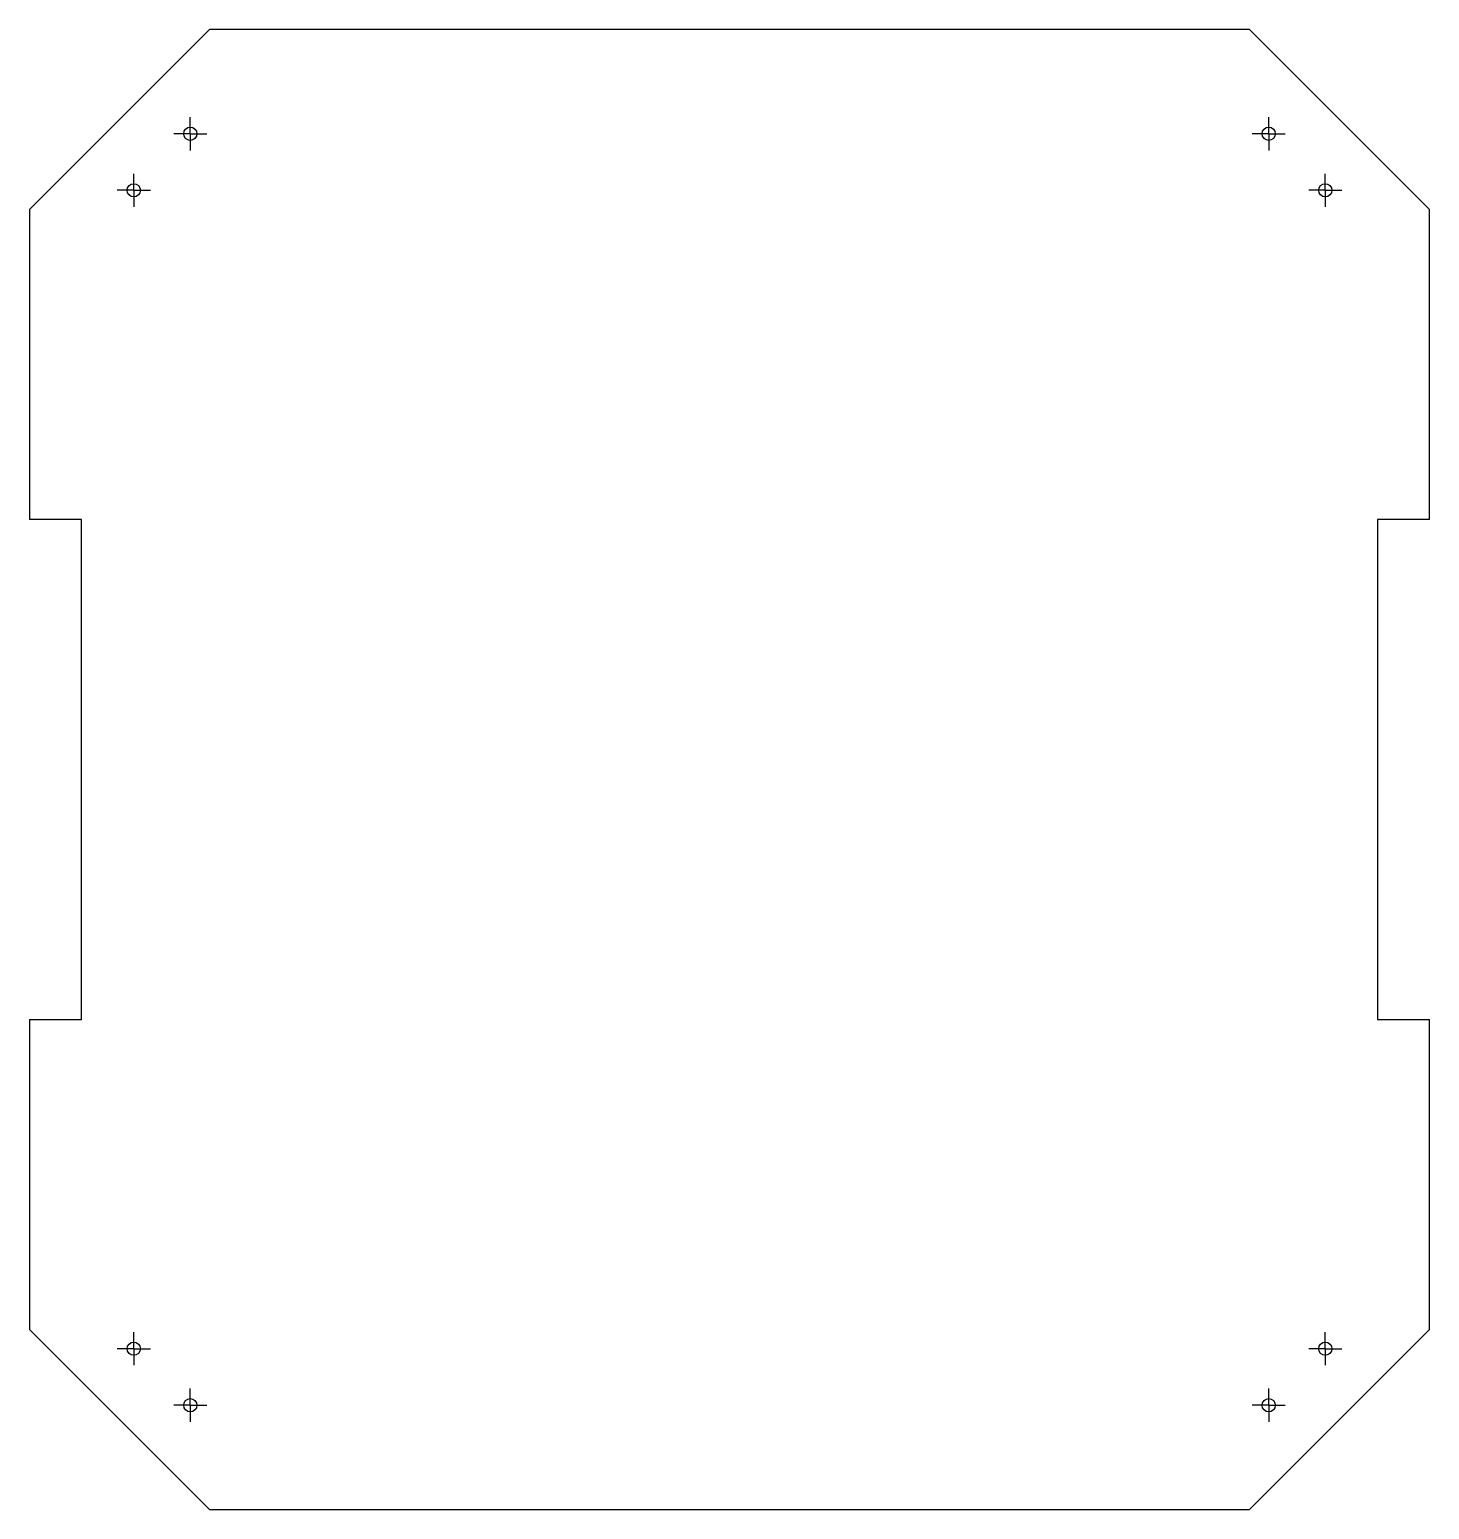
# Model space of a CAD drawing. Header units: millimetres. Extents: x 101 to 451, y 28 to 398.
import ezdxf

# ---------------------------------------------------------------- set-up
doc = ezdxf.new("R2010")
doc.units = ezdxf.units.MM
doc.layers.add('10', color=7, linetype='Continuous')

# ---------------------------------------------------------------- blocks, each defined once
blk = doc.blocks.new('SW_CENTERMARKSYMBOL_0')
at = {"layer": '10', "color": 0}
for p, q in [((0, 2.5), (0, 4.15)), ((-2.5, 0), (-4.15, 0)), ((0, 0), (-2.5, 0)), ((0, 0), (0, 2.5)), ((0, 0), (0, -2.5)), ((0, 0), (2.5, 0)), ((2.5, 0), (4.15, 0)), ((0, -2.5), (0, -4.15))]:
    blk.add_line(p, q, dxfattribs=at)
blk = doc.blocks.new('SW_CENTERMARKSYMBOL_1')
at = {"layer": '10', "color": 0}
for p, q in [((0, 2.5), (0, 4.15)), ((-2.5, 0), (-4.15, 0)), ((0, 0), (-2.5, 0)), ((0, 0), (0, 2.5)), ((0, 0), (0, -2.5)), ((0, 0), (2.5, 0)), ((2.5, 0), (4.15, 0)), ((0, -2.5), (0, -4.15))]:
    blk.add_line(p, q, dxfattribs=at)
blk = doc.blocks.new('SW_CENTERMARKSYMBOL_2')
at = {"layer": '10', "color": 0}
for p, q in [((0, 2.5), (0, 4.15)), ((-2.5, 0), (-4.15, 0)), ((0, 0), (-2.5, 0)), ((0, 0), (0, 2.5)), ((0, 0), (0, -2.5)), ((0, 0), (2.5, 0)), ((2.5, 0), (4.15, 0)), ((0, -2.5), (0, -4.15))]:
    blk.add_line(p, q, dxfattribs=at)
blk = doc.blocks.new('SW_CENTERMARKSYMBOL_3')
at = {"layer": '10', "color": 0}
for p, q in [((0, 2.5), (0, 4.15)), ((-2.5, 0), (-4.15, 0)), ((0, 0), (-2.5, 0)), ((0, 0), (0, 2.5)), ((0, 0), (0, -2.5)), ((0, 0), (2.5, 0)), ((2.5, 0), (4.15, 0)), ((0, -2.5), (0, -4.15))]:
    blk.add_line(p, q, dxfattribs=at)
blk = doc.blocks.new('SW_CENTERMARKSYMBOL_4')
at = {"layer": '10', "color": 0}
for p, q in [((0, 2.5), (0, 4.15)), ((-2.5, 0), (-4.15, 0)), ((0, 0), (-2.5, 0)), ((0, 0), (0, 2.5)), ((0, 0), (0, -2.5)), ((0, 0), (2.5, 0)), ((2.5, 0), (4.15, 0)), ((0, -2.5), (0, -4.15))]:
    blk.add_line(p, q, dxfattribs=at)
blk = doc.blocks.new('SW_CENTERMARKSYMBOL_5')
at = {"layer": '10', "color": 0}
for p, q in [((0, 2.5), (0, 4.15)), ((-2.5, 0), (-4.15, 0)), ((0, 0), (-2.5, 0)), ((0, 0), (0, 2.5)), ((0, 0), (0, -2.5)), ((0, 0), (2.5, 0)), ((2.5, 0), (4.15, 0)), ((0, -2.5), (0, -4.15))]:
    blk.add_line(p, q, dxfattribs=at)
blk = doc.blocks.new('SW_CENTERMARKSYMBOL_6')
at = {"layer": '10', "color": 0}
for p, q in [((0, 2.5), (0, 4.15)), ((-2.5, 0), (-4.15, 0)), ((0, 0), (-2.5, 0)), ((0, 0), (0, 2.5)), ((0, 0), (0, -2.5)), ((0, 0), (2.5, 0)), ((2.5, 0), (4.15, 0)), ((0, -2.5), (0, -4.15))]:
    blk.add_line(p, q, dxfattribs=at)
blk = doc.blocks.new('SW_CENTERMARKSYMBOL_7')
at = {"layer": '10', "color": 0}
for p, q in [((0, 2.5), (0, 4.15)), ((-2.5, 0), (-4.15, 0)), ((0, 0), (-2.5, 0)), ((0, 0), (0, 2.5)), ((0, 0), (0, -2.5)), ((0, 0), (2.5, 0)), ((2.5, 0), (4.15, 0)), ((0, -2.5), (0, -4.15))]:
    blk.add_line(p, q, dxfattribs=at)

msp = doc.modelspace()

# ---------------------------------------------------------------- linework, layer by layer
at = {"color": 7, "linetype": 'Continuous', "lineweight": 25}
for p, q in [((145.74, 398.32), (100.74, 353.32)), ((405.74, 398.32), (145.74, 398.32)), ((450.74, 353.32), (405.74, 398.32)), ((100.74, 353.32), (100.74, 275.82)), ((450.74, 275.82), (450.74, 353.32)), ((113.74, 275.82), (100.74, 275.82)), ((113.74, 150.82), (113.74, 275.82)), ((450.74, 275.82), (437.74, 275.82)), ((437.74, 275.82), (437.74, 150.82)), ((100.74, 150.82), (113.74, 150.82)), ((100.74, 150.82), (100.74, 73.32)), ((437.74, 150.82), (450.74, 150.82)), ((450.74, 73.32), (450.74, 150.82)), ((100.74, 73.32), (145.74, 28.32)), ((405.74, 28.32), (450.74, 73.32)), ((145.74, 28.32), (405.74, 28.32))]:
    msp.add_line(p, q, dxfattribs=at)
for centre in [(140.92, 372.28), (410.56, 372.28), (126.78, 358.14), (424.71, 358.14), (126.78, 68.5), (424.71, 68.5), (140.92, 54.36), (410.56, 54.36)]:
    msp.add_circle(centre, 1.65, dxfattribs=at)

# ---------------------------------------------------------------- block references
at = {"layer": '10'}
for name, p in [('SW_CENTERMARKSYMBOL_0', (140.92, 372.28)), ('SW_CENTERMARKSYMBOL_4', (410.56, 372.28)), ('SW_CENTERMARKSYMBOL_1', (126.78, 358.14)), ('SW_CENTERMARKSYMBOL_5', (424.71, 358.14)), ('SW_CENTERMARKSYMBOL_3', (126.78, 68.5)), ('SW_CENTERMARKSYMBOL_7', (424.71, 68.5)), ('SW_CENTERMARKSYMBOL_2', (140.92, 54.36)), ('SW_CENTERMARKSYMBOL_6', (410.56, 54.36))]:
    msp.add_blockref(name, p, dxfattribs=at)

doc.saveas('drawing.dxf')
